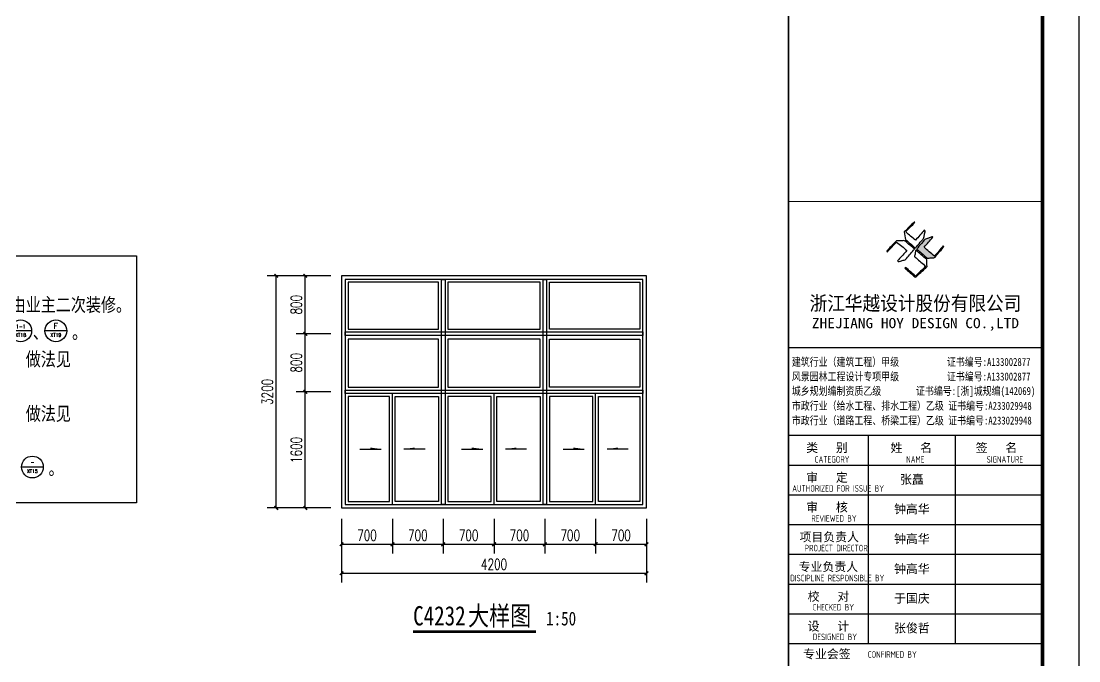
# Model space of a CAD drawing. Extents: x 14095202 to 14511487, y -1430609 to -90420.
# Drawn here: x 14448199 to 14506487, y -1354113 to -1318860 of the extents above; entities that cross this region are included whole.
import ezdxf
from ezdxf.enums import TextEntityAlignment as Align

# ---------------------------------------------------------------- set-up
doc = ezdxf.new("R2010")
doc.units = 0
doc.header["$LTSCALE"] = 1000
doc.header["$MEASUREMENT"] = 0
for name, color, linetype in [('AXIS', 3, 'Continuous'), ('AXIS_TEXT', 7, 'Continuous'), ('DIM_SYMB', 3, 'Continuous'), ('PUB_DIM', 3, 'Continuous'), ('PUB_TEXT', 7, 'Continuous'), ('PUB_TITLE', 4, 'Continuous'), ('TK', 4, 'Continuous'), ('立面门窗', 157, 'Continuous')]:
    doc.layers.add(name, color=color, linetype=linetype)
doc.styles.add('-宋体', font='', dxfattribs={"width": 0.8})
doc.styles.add('_TCH_AXIS', font='COMPLEX', dxfattribs={"bigfont": 'GBCBIG'})
doc.styles.add('_TCH_DIM_T3', font='SIMPLEX', dxfattribs={"width": 0.705882, "bigfont": 'GBCBIG'})
doc.styles.add('HT', font='simhei.ttf', dxfattribs={"width": 0.8})
doc.styles.add('TSSD_REIN', font='tssdeng.shx', dxfattribs={"width": 0.7, "bigfont": 'tssdchn.shx'})
doc.styles.add('YAYA', font='', dxfattribs={"width": 0.8, "height": 1})
doc.styles.add('图签宋体', font='', dxfattribs={"height": 300})
doc.styles.add('图签黑体', font='simhei.ttf', dxfattribs={"height": 550})
doc.styles.add('宋体', font='', dxfattribs={"width": 0.8})
doc.styles.get('-宋体').set_extended_font_data('SimSun')
doc.styles.get('YAYA').set_extended_font_data('SimSun')
doc.styles.get('图签宋体').set_extended_font_data('NSimSun')
doc.styles.get('宋体').set_extended_font_data('SimSun')
doc.dimstyles.new('_TCH_ARCH&&50', dxfattribs={"dimtxt": 148.75, "dimasz": 50, "dimexe": 125, "dimexo": 150, "dimgap": 50, "dimtad": 1, "dimdec": 0, "dimzin": 0, "dimdsep": 46, "dimtxsty": '_TCH_DIM_T3', "dimblk": 'ARCHTICK', "dimcen": 0.09, "dimclrt": 7, "dimazin": 2, "dimtfac": 1, "dimtdec": 0, "dimtix": 1, "dimtmove": 2, "dimatfit": 3, "dimfxl": 0, "dimtolj": 1, "dimtzin": 0, "dimarcsym": 0})

# ---------------------------------------------------------------- blocks, each defined once
blk = doc.blocks.new('_ArchTick')
at = {"color": 0, "linetype": 'ByBlock', "const_width": 0.4}
blk.add_lwpolyline([(-0.5, -0.5), (0.5, 0.5)], dxfattribs=at)
blk = doc.blocks.new('*D1075')
at = {"layer": 'Defpoints', "color": 0}
for p in [(1112, 1744), (5312, 1744), (5312, 844)]:
    blk.add_point(p, dxfattribs=at)
at = {"layer": 'PUB_DIM', "color": 0, "lineweight": -2}
for p, q in [((1112, 1594), (1112, 719)), ((5312, 1594), (5312, 719)), ((1112, 844), (5312, 844))]:
    blk.add_line(p, q, dxfattribs=at)
at = {"layer": 'PUB_DIM', "color": 0, "lineweight": -2, "xscale": 50, "yscale": 50, "zscale": 50, "rotation": 180}
blk.add_blockref('_ArchTick', (1112, 844), dxfattribs=at)
at = {"layer": 'PUB_DIM', "color": 0, "lineweight": -2, "xscale": 50, "yscale": 50, "zscale": 50}
blk.add_blockref('_ArchTick', (5312, 844), dxfattribs=at)
at = {"layer": 'PUB_DIM', "color": 7, "insert": (3212, 968), "char_height": 148.8, "attachment_point": 5, "style": '_TCH_DIM_T3'}
blk.add_mtext('\\A1;4200', dxfattribs=at)
blk = doc.blocks.new('*D1076')
at = {"layer": 'Defpoints', "color": 0}
for p in [(1112, 1744), (1812, 1744), (1812, 1244)]:
    blk.add_point(p, dxfattribs=at)
at = {"layer": 'PUB_DIM', "color": 0, "lineweight": -2}
for p, q in [((1112, 1594), (1112, 1119)), ((1812, 1594), (1812, 1119)), ((1112, 1244), (1812, 1244))]:
    blk.add_line(p, q, dxfattribs=at)
at = {"layer": 'PUB_DIM', "color": 0, "lineweight": -2, "xscale": 50, "yscale": 50, "zscale": 50, "rotation": 180}
blk.add_blockref('_ArchTick', (1112, 1244), dxfattribs=at)
at = {"layer": 'PUB_DIM', "color": 0, "lineweight": -2, "xscale": 50, "yscale": 50, "zscale": 50}
blk.add_blockref('_ArchTick', (1812, 1244), dxfattribs=at)
at = {"layer": 'PUB_DIM', "color": 7, "insert": (1462, 1368), "char_height": 148.8, "attachment_point": 5, "style": '_TCH_DIM_T3'}
blk.add_mtext('\\A1;700', dxfattribs=at)
blk = doc.blocks.new('*D1077')
at = {"layer": 'Defpoints', "color": 0}
for p in [(1812, 1744), (2512, 1744), (2512, 1244)]:
    blk.add_point(p, dxfattribs=at)
at = {"layer": 'PUB_DIM', "color": 0, "lineweight": -2}
for p, q in [((1812, 1594), (1812, 1119)), ((2512, 1594), (2512, 1119)), ((1812, 1244), (2512, 1244))]:
    blk.add_line(p, q, dxfattribs=at)
at = {"layer": 'PUB_DIM', "color": 0, "lineweight": -2, "xscale": 50, "yscale": 50, "zscale": 50, "rotation": 180}
blk.add_blockref('_ArchTick', (1812, 1244), dxfattribs=at)
at = {"layer": 'PUB_DIM', "color": 0, "lineweight": -2, "xscale": 50, "yscale": 50, "zscale": 50}
blk.add_blockref('_ArchTick', (2512, 1244), dxfattribs=at)
at = {"layer": 'PUB_DIM', "color": 7, "insert": (2162, 1368), "char_height": 148.8, "attachment_point": 5, "style": '_TCH_DIM_T3'}
blk.add_mtext('\\A1;700', dxfattribs=at)
blk = doc.blocks.new('*D1078')
at = {"layer": 'Defpoints', "color": 0}
for p in [(2512, 1744), (3212, 1744), (3212, 1244)]:
    blk.add_point(p, dxfattribs=at)
at = {"layer": 'PUB_DIM', "color": 0, "lineweight": -2}
for p, q in [((2512, 1594), (2512, 1119)), ((3212, 1594), (3212, 1119)), ((2512, 1244), (3212, 1244))]:
    blk.add_line(p, q, dxfattribs=at)
at = {"layer": 'PUB_DIM', "color": 0, "lineweight": -2, "xscale": 50, "yscale": 50, "zscale": 50, "rotation": 180}
blk.add_blockref('_ArchTick', (2512, 1244), dxfattribs=at)
at = {"layer": 'PUB_DIM', "color": 0, "lineweight": -2, "xscale": 50, "yscale": 50, "zscale": 50}
blk.add_blockref('_ArchTick', (3212, 1244), dxfattribs=at)
at = {"layer": 'PUB_DIM', "color": 7, "insert": (2862, 1368), "char_height": 148.8, "attachment_point": 5, "style": '_TCH_DIM_T3'}
blk.add_mtext('\\A1;700', dxfattribs=at)
blk = doc.blocks.new('*D1079')
at = {"layer": 'Defpoints', "color": 0}
for p in [(3212, 1744), (3912, 1744), (3912, 1244)]:
    blk.add_point(p, dxfattribs=at)
at = {"layer": 'PUB_DIM', "color": 0, "lineweight": -2}
for p, q in [((3212, 1594), (3212, 1119)), ((3912, 1594), (3912, 1119)), ((3212, 1244), (3912, 1244))]:
    blk.add_line(p, q, dxfattribs=at)
at = {"layer": 'PUB_DIM', "color": 0, "lineweight": -2, "xscale": 50, "yscale": 50, "zscale": 50, "rotation": 180}
blk.add_blockref('_ArchTick', (3212, 1244), dxfattribs=at)
at = {"layer": 'PUB_DIM', "color": 0, "lineweight": -2, "xscale": 50, "yscale": 50, "zscale": 50}
blk.add_blockref('_ArchTick', (3912, 1244), dxfattribs=at)
at = {"layer": 'PUB_DIM', "color": 7, "insert": (3562, 1368), "char_height": 148.8, "attachment_point": 5, "style": '_TCH_DIM_T3'}
blk.add_mtext('\\A1;700', dxfattribs=at)
blk = doc.blocks.new('*D1080')
at = {"layer": 'Defpoints', "color": 0}
for p in [(3912, 1744), (4612, 1744), (4612, 1244)]:
    blk.add_point(p, dxfattribs=at)
at = {"layer": 'PUB_DIM', "color": 0, "lineweight": -2}
for p, q in [((3912, 1594), (3912, 1119)), ((4612, 1594), (4612, 1119)), ((3912, 1244), (4612, 1244))]:
    blk.add_line(p, q, dxfattribs=at)
at = {"layer": 'PUB_DIM', "color": 0, "lineweight": -2, "xscale": 50, "yscale": 50, "zscale": 50, "rotation": 180}
blk.add_blockref('_ArchTick', (3912, 1244), dxfattribs=at)
at = {"layer": 'PUB_DIM', "color": 0, "lineweight": -2, "xscale": 50, "yscale": 50, "zscale": 50}
blk.add_blockref('_ArchTick', (4612, 1244), dxfattribs=at)
at = {"layer": 'PUB_DIM', "color": 7, "insert": (4262, 1368), "char_height": 148.8, "attachment_point": 5, "style": '_TCH_DIM_T3'}
blk.add_mtext('\\A1;700', dxfattribs=at)
blk = doc.blocks.new('*D1081')
at = {"layer": 'Defpoints', "color": 0}
for p in [(4612, 1744), (5312, 1744), (5312, 1244)]:
    blk.add_point(p, dxfattribs=at)
at = {"layer": 'PUB_DIM', "color": 0, "lineweight": -2}
for p, q in [((4612, 1594), (4612, 1119)), ((5312, 1594), (5312, 1119)), ((4612, 1244), (5312, 1244))]:
    blk.add_line(p, q, dxfattribs=at)
at = {"layer": 'PUB_DIM', "color": 0, "lineweight": -2, "xscale": 50, "yscale": 50, "zscale": 50, "rotation": 180}
blk.add_blockref('_ArchTick', (4612, 1244), dxfattribs=at)
at = {"layer": 'PUB_DIM', "color": 0, "lineweight": -2, "xscale": 50, "yscale": 50, "zscale": 50}
blk.add_blockref('_ArchTick', (5312, 1244), dxfattribs=at)
at = {"layer": 'PUB_DIM', "color": 7, "insert": (4962, 1368), "char_height": 148.8, "attachment_point": 5, "style": '_TCH_DIM_T3'}
blk.add_mtext('\\A1;700', dxfattribs=at)
blk = doc.blocks.new('*D1082')
at = {"layer": 'Defpoints', "color": 0}
for p in [(212, 4944), (1112, 4944), (1112, 1744)]:
    blk.add_point(p, dxfattribs=at)
at = {"layer": 'PUB_DIM', "color": 0, "lineweight": -2}
for p, q in [((962, 4944), (87, 4944)), ((212, 1744), (212, 4944)), ((962, 1744), (87, 1744))]:
    blk.add_line(p, q, dxfattribs=at)
at = {"layer": 'PUB_DIM', "color": 0, "lineweight": -2, "xscale": 50, "yscale": 50, "zscale": 50}
for p, rotation in [((212, 4944), 90), ((212, 1744), 270)]:
    blk.add_blockref('_ArchTick', p, dxfattribs=dict(at, rotation=rotation))
at = {"layer": 'PUB_DIM', "color": 7, "insert": (88, 3344), "char_height": 148.8, "attachment_point": 5, "rotation": 90, "style": '_TCH_DIM_T3'}
blk.add_mtext('\\A1;3200', dxfattribs=at)
blk = doc.blocks.new('*D1083')
at = {"layer": 'Defpoints', "color": 0}
for p in [(612, 3344), (1112, 3344), (1112, 1744)]:
    blk.add_point(p, dxfattribs=at)
at = {"layer": 'PUB_DIM', "color": 0, "lineweight": -2}
for p, q in [((962, 3344), (487, 3344)), ((612, 1744), (612, 3344)), ((962, 1744), (487, 1744))]:
    blk.add_line(p, q, dxfattribs=at)
at = {"layer": 'PUB_DIM', "color": 0, "lineweight": -2, "xscale": 50, "yscale": 50, "zscale": 50}
for p, rotation in [((612, 3344), 90), ((612, 1744), 270)]:
    blk.add_blockref('_ArchTick', p, dxfattribs=dict(at, rotation=rotation))
at = {"layer": 'PUB_DIM', "color": 7, "insert": (488, 2544), "char_height": 148.8, "attachment_point": 5, "rotation": 90, "style": '_TCH_DIM_T3'}
blk.add_mtext('\\A1;1600', dxfattribs=at)
blk = doc.blocks.new('*D1084')
at = {"layer": 'Defpoints', "color": 0}
for p in [(612, 4144), (1112, 4144), (1112, 3344)]:
    blk.add_point(p, dxfattribs=at)
at = {"layer": 'PUB_DIM', "color": 0, "lineweight": -2}
for p, q in [((962, 4144), (487, 4144)), ((612, 3344), (612, 4144)), ((962, 3344), (487, 3344))]:
    blk.add_line(p, q, dxfattribs=at)
at = {"layer": 'PUB_DIM', "color": 0, "lineweight": -2, "xscale": 50, "yscale": 50, "zscale": 50}
for p, rotation in [((612, 4144), 90), ((612, 3344), 270)]:
    blk.add_blockref('_ArchTick', p, dxfattribs=dict(at, rotation=rotation))
at = {"layer": 'PUB_DIM', "color": 7, "insert": (488, 3744), "char_height": 148.8, "attachment_point": 5, "rotation": 90, "style": '_TCH_DIM_T3'}
blk.add_mtext('\\A1;800', dxfattribs=at)
blk = doc.blocks.new('*D1085')
at = {"layer": 'Defpoints', "color": 0}
for p in [(612, 4944), (1112, 4944), (1112, 4144)]:
    blk.add_point(p, dxfattribs=at)
at = {"layer": 'PUB_DIM', "color": 0, "lineweight": -2}
for p, q in [((962, 4944), (487, 4944)), ((612, 4144), (612, 4944)), ((962, 4144), (487, 4144))]:
    blk.add_line(p, q, dxfattribs=at)
at = {"layer": 'PUB_DIM', "color": 0, "lineweight": -2, "xscale": 50, "yscale": 50, "zscale": 50}
for p, rotation in [((612, 4944), 90), ((612, 4144), 270)]:
    blk.add_blockref('_ArchTick', p, dxfattribs=dict(at, rotation=rotation))
at = {"layer": 'PUB_DIM', "color": 7, "insert": (488, 4544), "char_height": 148.8, "attachment_point": 5, "rotation": 90, "style": '_TCH_DIM_T3'}
blk.add_mtext('\\A1;800', dxfattribs=at)
blk = doc.blocks.new('RTWERTWER')
blk.add_lwpolyline([(16749709, -277527), (16754031, -277527), (16754031, -280929), (16749709, -280929)], close=True)
at = {"layer": 'AXIS'}
for p, q in [((16752586, -278559), (16752286, -278559)), ((16753070, -278559), (16752770, -278559)), ((16751293, -279349), (16750993, -279349)), ((16751817, -279349), (16751517, -279349)), ((16751217, -280082), (16750917, -280082)), ((16752746, -280435), (16752446, -280435))]:
    blk.add_line(p, q, dxfattribs=at)
for centre in [(16752436, -278559), (16752920, -278559), (16751143, -279349), (16751667, -279349), (16751067, -280082), (16752596, -280435)]:
    blk.add_circle(centre, 150, dxfattribs=at)
at = {"layer": 'AXIS_TEXT', "style": '_TCH_AXIS'}
for s, height, p, p2 in [('F', 77.3, (16752890, -278531), (16752949, -278531)), ('XT18', 46, (16752361, -278639), (16752510, -278639)), ('1-1', 55.5, (16752370, -278527), (16752502, -278527)), ('XT19', 46, (16752845, -278639), (16752994, -278639)), ('XT8', 53.8, (16751075, -279435), (16751211, -279435)), ('XT9', 53.8, (16751599, -279435), (16751734, -279435)), ('XT11', 48.4, (16750994, -280164), (16751139, -280164)), ('XT15', 46, (16752521, -280515), (16752670, -280515))]:
    blk.add_text(s, height=height, dxfattribs=at).set_placement(p, p2, align=Align.FIT)
at = {"layer": 'AXIS_TEXT', "style": '_TCH_AXIS', "width": 0.777778}
for p, p2 in [((16751117, -279322), (16751169, -279322)), ((16751640, -279322), (16751693, -279322)), ((16751041, -280054), (16751093, -280054)), ((16752570, -280407), (16752622, -280407))]:
    blk.add_text('-', height=78.3, dxfattribs=at).set_placement(p, p2, align=Align.FIT)
at = {"layer": 'PUB_TEXT', "style": '宋体', "width": 0.8}
for s, height, p in [('厕所配件做法说明：', 189.9, (16750010, -277919)), ('1.', 189.9, (16750010, -278294)), ('厕所洁器具均成品，均由业主二次装修。', 189.87, (16750226, -278294)), ('蹲位做法见', 189.9, (16750226, -278669)), ('2.', 189.9, (16750010, -278669)), ('16J914-1', 189.9, (16751307, -278669)), ('、', 190, (16752603, -278669)), ('。', 190, (16753143, -278669)), ('3.', 189.9, (16750010, -279044)), ('蹲位阁断采用复合板材，做法见', 189.87, (16750226, -279044)), ('16J914-1', 189.9, (16750010, -279419)), ('、', 190, (16751307, -279419)), ('。', 190, (16751847, -279419)), ('4.', 189.9, (16750010, -279794)), ('盥洗台黑色花岗岩饰面；做法见', 189.87, (16750226, -279794)), ('16J914-1', 189.9, (16750010, -280169)), ('。', 190, (16751307, -280169)), ('5.', 189.9, (16750010, -280544)), ('小便器做法参', 189.9, (16750226, -280544)), ('16J914-1', 189.9, (16751523, -280544)), ('。', 190, (16752819, -280544))]:
    blk.add_text(s, height=height, dxfattribs=at).set_placement(p)
blk = doc.blocks.new('A$C053D6479')
at = {"layer": 'PUB_TITLE'}
h = blk.add_hatch(color=256, dxfattribs=at)
h.dxf.hatch_style = 1
edge = h.paths.add_edge_path()
edge.add_spline(control_points=[(1026, 827), (1105, 920), (1188, 1008), (1266, 1102)], knot_values=[13, 13, 13, 13, 14, 14, 14, 14], degree=3, periodic=0)
edge.add_spline(control_points=[(1266, 1102), (1258, 1111), (1249, 1119), (1239, 1116)], knot_values=[12, 12, 12, 12, 13, 13, 13, 13], degree=3, periodic=0)
edge.add_spline(control_points=[(1239, 1116), (1210, 1107), (1179, 1092), (1144, 1077)], knot_values=[11, 11, 11, 11, 12, 12, 12, 12], degree=3, periodic=0)
edge.add_spline(control_points=[(1144, 1077), (1109, 1063), (1069, 1053), (1047, 1038)], knot_values=[10, 10, 10, 10, 11, 11, 11, 11], degree=3, periodic=0)
edge.add_spline(control_points=[(1047, 1038), (1028, 1026), (1007, 992), (991, 972)], knot_values=[9, 9, 9, 9, 10, 10, 10, 10], degree=3, periodic=0)
edge.add_spline(control_points=[(991, 972), (942, 913), (899, 868), (849, 810)], knot_values=[8, 8, 8, 8, 9, 9, 9, 9], degree=3, periodic=0)
edge.add_spline(control_points=[(849, 810), (842, 801), (822, 776), (822, 775)], knot_values=[7, 7, 7, 7, 8, 8, 8, 8], degree=3, periodic=0)
edge.add_spline(control_points=[(822, 775), (823, 771), (848, 752), (859, 744)], knot_values=[6, 6, 6, 6, 7, 7, 7, 7], degree=3, periodic=0)
edge.add_spline(control_points=[(859, 744), (949, 670), (1035, 592), (1122, 521)], knot_values=[5, 5, 5, 5, 6, 6, 6, 6], degree=3, periodic=0)
edge.add_spline(control_points=[(1122, 521), (1153, 527), (1185, 530), (1217, 533)], knot_values=[4, 4, 4, 4, 5, 5, 5, 5], degree=3, periodic=0)
edge.add_spline(control_points=[(1217, 533), (1246, 535), (1293, 532), (1316, 542)], knot_values=[3, 3, 3, 3, 4, 4, 4, 4], degree=3, periodic=0)
edge.add_spline(control_points=[(1316, 542), (1327, 547), (1338, 565), (1349, 579)], knot_values=[2, 2, 2, 2, 3, 3, 3, 3], degree=3, periodic=0)
edge.add_spline(control_points=[(1349, 579), (1423, 670), (1507, 759), (1572, 848)], knot_values=[1, 1, 1, 1, 2, 2, 2, 2], degree=3, periodic=0)
edge.add_spline(control_points=[(1572, 848), (1564, 852), (1561, 861), (1551, 862)], knot_values=[0, 0, 0, 0, 1, 1, 1, 1], degree=3, periodic=0)
edge.add_spline(control_points=[(1551, 862), (1469, 769), (1393, 671), (1310, 579)], knot_values=[15, 15, 15, 15, 16, 16, 16, 16], degree=3, periodic=0)
edge.add_spline(control_points=[(1310, 579), (1216, 662), (1118, 742), (1026, 827)], knot_values=[14, 14, 14, 14, 15, 15, 15, 15], degree=3, periodic=0)
at = {"layer": 'TK'}
for points, knots in [([(1031, 1298), (1066, 1286), (1054, 1262), (1045, 1224), (1036, 1188), (1031, 1158), (1024, 1121), (1020, 1104), (1017, 1085), (1012, 1071), (1004, 1052), (976, 1026), (956, 1003), (906, 946), (866, 899), (814, 839), (806, 829), (789, 806), (787, 806), (777, 804), (728, 856), (719, 864), (651, 922), (580, 978), (514, 1036), (509, 1106), (488, 1176), (479, 1247), (570, 1343), (663, 1436), (758, 1526), (764, 1523), (768, 1518), (774, 1515), (693, 1422), (599, 1343), (520, 1249), (607, 1171), (698, 1096), (789, 1021), (874, 1109), (950, 1206), (1031, 1298)], [0, 0, 0, 0, 1, 1, 1, 2, 2, 2, 3, 3, 3, 4, 4, 4, 5, 5, 5, 6, 6, 6, 7, 7, 7, 8, 8, 8, 9, 9, 9, 10, 10, 10, 11, 11, 11, 12, 12, 12, 13, 13, 13, 14, 14, 14, 14]), ([(555, 949), (624, 891), (699, 833), (760, 773), (689, 691), (614, 604), (539, 517), (529, 505), (516, 487), (506, 482), (492, 475), (469, 472), (452, 467), (416, 456), (383, 448), (342, 438), (323, 433), (297, 422), (293, 440), (291, 452), (313, 470), (322, 480), (400, 566), (477, 652), (553, 736), (460, 815), (366, 894), (270, 970), (183, 883), (101, 791), (16, 703), (-18, 714), (9, 735), (28, 755), (103, 838), (192, 930), (266, 1005), (319, 1009), (387, 1005), (442, 1007), (456, 1008), (472, 1011), (485, 1007), (507, 1000), (534, 967), (555, 949)], [0, 0, 0, 0, 1, 1, 1, 2, 2, 2, 3, 3, 3, 4, 4, 4, 5, 5, 5, 6, 6, 6, 7, 7, 7, 8, 8, 8, 9, 9, 9, 10, 10, 10, 11, 11, 11, 12, 12, 12, 13, 13, 13, 14, 14, 14, 15, 15, 15, 15]), ([(1551, 862), (1561, 861), (1564, 852), (1572, 848), (1507, 759), (1423, 670), (1349, 579), (1338, 565), (1327, 547), (1316, 542), (1293, 532), (1246, 535), (1217, 533), (1185, 530), (1153, 527), (1122, 521), (1035, 592), (949, 670), (859, 744), (848, 752), (823, 771), (822, 775), (822, 776), (842, 801), (849, 810), (899, 868), (942, 913), (991, 972), (1007, 992), (1028, 1026), (1047, 1038), (1069, 1053), (1109, 1063), (1144, 1077), (1179, 1092), (1210, 1107), (1239, 1116), (1249, 1119), (1258, 1111), (1266, 1102), (1188, 1008), (1105, 920), (1026, 827), (1118, 742), (1216, 662), (1310, 579), (1393, 671), (1469, 769), (1551, 862)], [0, 0, 0, 0, 1, 1, 1, 2, 2, 2, 3, 3, 3, 4, 4, 4, 5, 5, 5, 6, 6, 6, 7, 7, 7, 8, 8, 8, 9, 9, 9, 10, 10, 10, 11, 11, 11, 12, 12, 12, 13, 13, 13, 14, 14, 14, 15, 15, 15, 16, 16, 16, 16]), ([(1097, 490), (1100, 425), (1106, 361), (1107, 294), (1018, 207), (925, 121), (830, 33), (818, 21), (800, 0), (787, 0), (768, -1), (725, 49), (712, 60), (662, 103), (616, 143), (568, 186), (545, 207), (518, 224), (499, 250), (501, 259), (511, 261), (516, 267), (609, 192), (696, 111), (785, 33), (883, 118), (977, 208), (1070, 298), (992, 373), (892, 456), (803, 534), (791, 544), (768, 561), (766, 569), (761, 588), (776, 634), (780, 655), (785, 690), (788, 721), (795, 746), (897, 661), (998, 576), (1097, 490)], [0, 0, 0, 0, 1, 1, 1, 2, 2, 2, 3, 3, 3, 4, 4, 4, 5, 5, 5, 6, 6, 6, 7, 7, 7, 8, 8, 8, 9, 9, 9, 10, 10, 10, 11, 11, 11, 12, 12, 12, 13, 13, 13, 14, 14, 14, 14])]:
    blk.add_open_spline(points, degree=3, knots=knots, dxfattribs=at)
blk = doc.blocks.new('GeYuanFrame_08887284', base_point=(20.09, 4.53))
at = {"layer": 'PUB_TITLE'}
for points in [[(803.09, 235.33), (803.09, 292.73)], [(827.09, 235.33), (827.09, 292.73)]]:
    blk.add_lwpolyline(points, dxfattribs=at)
at = {"layer": 'TK'}
for p, q in [((781.09, 316.93), (851.09, 316.93)), ((781.09, 284.53), (851.09, 284.53)), ((781.09, 276.33), (851.09, 276.33)), ((781.09, 268.13), (851.09, 268.13)), ((781.09, 259.93), (851.09, 259.93)), ((781.09, 251.73), (851.09, 251.73)), ((781.09, 243.53), (851.09, 243.53)), ((781.09, 235.33), (851.09, 235.33)), ((781.09, 235.33), (851.09, 235.33))]:
    blk.add_line(p, q, dxfattribs=at)
blk.add_lwpolyline([(20.09, 4.53), (20.09, 598.53), (861.09, 598.53), (861.09, 4.53)], close=True, dxfattribs=at)
at = {"layer": 'TK', "const_width": 1}
blk.add_lwpolyline([(45.09, 588.53), (851.09, 588.53), (851.09, 14.53), (45.09, 14.53)], close=True, dxfattribs=at)
at = {"layer": 'TK'}
for points, const_width in [([(781.09, 588.53), (781.09, 14.53)], 0.4), ([(781.09, 357.14), (851.09, 357.14)], 0.35), ([(781.09, 292.73), (851.09, 292.73)], 0.35), ([(781.09, 292.73), (851.09, 292.73)], 0.35), ([(781.09, 235.33), (851.09, 235.33)], 0.35)]:
    blk.add_lwpolyline(points, dxfattribs=dict(at, const_width=const_width))
for points in [[(781.09, 292.73), (851.09, 292.73)], [(781.09, 235.33), (851.09, 235.33)]]:
    blk.add_lwpolyline(points, dxfattribs=at)
at = {"layer": 'PUB_TITLE', "xscale": 0.01000000000021828, "yscale": 0.01000000000021828, "zscale": 0.01}
blk.add_blockref('A$C053D6479', (808.19, 336.27), dxfattribs=at)
at = {"layer": 'TK'}
for s, height, style, width, p in [('浙江华越设计股份有限公司', 3.96, 'HT', 0.9, (816.07, 329.16)), ('ZHEJIANG HOY DESIGN CO.,LTD', 2.8, '图签黑体', 1.11, (816.06, 323.29))]:
    blk.add_text(s, height=height, dxfattribs=dict(at, style=style, width=width)).set_placement(p, align=Align.MIDDLE)
for s, height, style, width, p in [('建筑行业（建筑工程）甲级           证书编号:A133002877', 2.2, '-宋体', 0.8, (782, 311.83)), ('风景园林工程设计专项甲级           证书编号:A133002877', 2.2, '-宋体', 0.8, (782, 307.81)), ('城乡规划编制资质乙级        证书编号:[浙]城规编(142069)', 2.2, '-宋体', 0.8, (782, 303.82)), ('市政行业（给水工程、排水工程）乙级 证书编号:A233029948', 2.2, '-宋体', 0.8, (782, 299.74)), ('市政行业（道路工程、桥梁工程）乙级 证书编号:A233029948', 2.2, '-宋体', 0.8, (782, 295.69)), ('CATEGORY', 1.8, 'TSSD_REIN', 0.7, (788.32, 285.17)), ('NAME', 1.8, 'TSSD_REIN', 0.7, (813.51, 285.17)), ('SIGNATURE', 1.8, 'TSSD_REIN', 0.7, (835.66, 285.17)), ('AUTHORIZED FOR ISSUE BY', 1.8, 'TSSD_REIN', 0.7, (782.12, 277.17)), ('REVIEWED BY', 1.8, 'TSSD_REIN', 0.7, (787.36, 268.91)), ('PROJECT DIRECTOR', 1.8, 'TSSD_REIN', 0.7, (785.55, 260.74)), ('DISCIPLINE RESPONSIBLE BY', 1.8, 'TSSD_REIN', 0.7, (781.57, 252.48)), ('CHECKED BY', 1.8, 'TSSD_REIN', 0.7, (787.75, 244.44)), ('DESIGNED BY', 1.8, 'TSSD_REIN', 0.7, (787.76, 236.27)), ('CONFIRMED BY', 1.8, 'TSSD_REIN', 0.7, (802.94, 231.42))]:
    blk.add_text(s, height=height, dxfattribs=dict(at, style=style, width=width)).set_placement(p)
at = {"layer": 'TK', "style": '图签宋体'}
for s, p in [('类   别', (785.97, 288.09)), ('姓   名', (809.2, 288.09)), ('签   名', (832.68, 288.09)), ('审   定', (785.97, 279.89)), ('审   核', (785.97, 271.69)), ('项目负责人', (784.13, 263.49)), ('专业负责人', (783.89, 255.29)), ('校   对', (786.38, 247.09)), ('设   计', (786.36, 238.89)), ('专业会签', (785.12, 231.24))]:
    blk.add_text(s, height=2.4, dxfattribs=at).set_placement(p)
at = {"layer": 'TK', "char_height": 2.4, "width": 24, "attachment_point": 5, "style": '图签宋体'}
for s, insert in [('张矗', (815.09, 280.4)), ('钟高华', (815.09, 272.23)), ('钟高华', (815.09, 264.03)), ('钟高华', (815.09, 255.76)), ('于国庆', (815.09, 247.63)), ('张俊哲', (815.09, 239.43))]:
    blk.add_mtext(s, dxfattribs=dict(at, insert=insert))
blk = doc.blocks.new('A$C5F6C13DF')
at = {"layer": 'DIM_SYMB'}
for points in [[(1655.4, 2556.5), (1505.4, 2556.5), (1505.4, 2576.5)], [(1968.3, 2556.5), (2118.3, 2556.5), (2118.3, 2576.5)], [(3055.4, 2556.5), (2905.4, 2556.5), (2905.4, 2576.5)], [(3368.3, 2556.5), (3518.3, 2556.5), (3518.3, 2576.5)], [(4455.4, 2556.5), (4305.4, 2556.5), (4305.4, 2576.5)], [(4768.3, 2556.5), (4918.3, 2556.5), (4918.3, 2576.5)]]:
    blk.add_hatch(color=256, dxfattribs=at).paths.add_polyline_path(points)
for points in [[(1362.8, 2556.5), (1655.4, 2556.5)], [(2260.9, 2556.5), (1968.3, 2556.5)], [(2762.8, 2556.5), (3055.4, 2556.5)], [(3660.9, 2556.5), (3368.3, 2556.5)], [(4162.8, 2556.5), (4455.4, 2556.5)], [(5060.9, 2556.5), (4768.3, 2556.5)]]:
    blk.add_lwpolyline(points, dxfattribs=at)
at = {"layer": 'DIM_SYMB', "const_width": 35}
blk.add_lwpolyline([(2097.5, 41.2), (3789.6, 41.2)], dxfattribs=at)
at = {"layer": '立面门窗', "color": 4}
for p, q in [((1811.9, 1794), (1811.9, 3319)), ((3211.9, 1794), (3211.9, 3319)), ((4611.9, 1794), (4611.9, 3319))]:
    blk.add_line(p, q, dxfattribs=at)
at = {"layer": '立面门窗', "color": 0}
blk.add_lwpolyline([(1111.9, 1744), (5311.9, 1744), (5311.9, 4944), (1111.9, 4944)], close=True, dxfattribs=at)
at = {"layer": '立面门窗', "color": 4}
for points in [[(1161.9, 1794), (5261.9, 1794), (5261.9, 4894), (1161.9, 4894)], [(2446.9, 4854), (1201.9, 4854), (1201.9, 4209), (2446.9, 4209)], [(2486.9, 4894), (2536.9, 4894), (2536.9, 1794), (2486.9, 1794)], [(3846.9, 4854), (2576.9, 4854), (2576.9, 4209), (3846.9, 4209)], [(3886.9, 4894), (3936.9, 4894), (3936.9, 1794), (3886.9, 1794)], [(3976.9, 4854), (5221.9, 4854), (5221.9, 4209), (3976.9, 4209)], [(5261.9, 4169), (5261.9, 4119), (1161.9, 4119), (1161.9, 4169)], [(2446.9, 4069), (1201.9, 4069), (1201.9, 3409), (2446.9, 3409)], [(3846.9, 4069), (2576.9, 4069), (2576.9, 3409), (3846.9, 3409)], [(3976.9, 4069), (5221.9, 4069), (5221.9, 3409), (3976.9, 3409)], [(5261.9, 3369), (5261.9, 3319), (1161.9, 3319), (1161.9, 3369)], [(1771.9, 3279), (1201.9, 3279), (1201.9, 1834), (1771.9, 1834)], [(1851.9, 3279), (2446.9, 3279), (2446.9, 1834), (1851.9, 1834)], [(3171.9, 3279), (2576.9, 3279), (2576.9, 1834), (3171.9, 1834)], [(3251.9, 3279), (3846.9, 3279), (3846.9, 1834), (3251.9, 1834)], [(4571.9, 3279), (3976.9, 3279), (3976.9, 1834), (4571.9, 1834)], [(4651.9, 3279), (5221.9, 3279), (5221.9, 1834), (4651.9, 1834)]]:
    blk.add_lwpolyline(points, close=True, dxfattribs=at)
at = {"layer": 'PUB_TEXT', "style": 'YAYA', "width": 0.8}
for s, height, p in [('C4232', 265.82, (2097.5, 125.9)), ('大样图', 265.82, (2853.6, 125.9)), ('1:50', 189.87, (3929.6, 125.9))]:
    blk.add_text(s, height=height, dxfattribs=at).set_placement(p)
at = {"layer": 'PUB_DIM'}
for p1, p2, distance, text, picture, middle in [((1111.9, 1744), (1111.9, 4944), 900, '3200', '*D1082', (87.5, 3344)), ((1111.9, 4144), (1111.9, 4944), 500, '800', '*D1085', (487.5, 4544)), ((1111.9, 3344), (1111.9, 4144), 500, '800', '*D1084', (487.5, 3744)), ((1111.9, 1744), (1111.9, 3344), 500, '1600', '*D1083', (487.5, 2544)), ((1111.9, 1744), (5311.9, 1744), -900, '4200', '*D1075', (3211.9, 968.3)), ((1111.9, 1744), (1811.9, 1744), -500, '700', '*D1076', (1461.9, 1368.3)), ((1811.9, 1744), (2511.9, 1744), -500, '700', '*D1077', (2161.9, 1368.3)), ((2511.9, 1744), (3211.9, 1744), -500, '700', '*D1078', (2861.9, 1368.3)), ((3211.9, 1744), (3911.9, 1744), -500, '700', '*D1079', (3561.9, 1368.3)), ((3911.9, 1744), (4611.9, 1744), -500, '700', '*D1080', (4261.9, 1368.3)), ((4611.9, 1744), (5311.9, 1744), -500, '700', '*D1081', (4961.9, 1368.3))]:
    dim = blk.add_aligned_dim(p1=p1, p2=p2, distance=distance, text=text, dimstyle='_TCH_ARCH&&50', dxfattribs=at)
    dim.commit()
    dim.dimension.update_dxf_attribs({"geometry": picture, "text_midpoint": middle})

msp = doc.modelspace()

# ---------------------------------------------------------------- block references
for name, p, xscale, yscale, zscale in [('GeYuanFrame_08887284', (14338286.9, -1399320.3), 200, 200, 200), ('RTWERTWER', (-52561567, -221691.8), 4, 4, 4)]:
    msp.add_blockref(name, p, dxfattribs=dict(xscale=xscale, yscale=yscale, zscale=zscale))
at = {"ltscale": 0.5, "xscale": 4, "yscale": 4, "zscale": 4}
msp.add_blockref('A$C5F6C13DF', (14461411.1, -1352664.7), dxfattribs=at)

doc.saveas('drawing.dxf')
